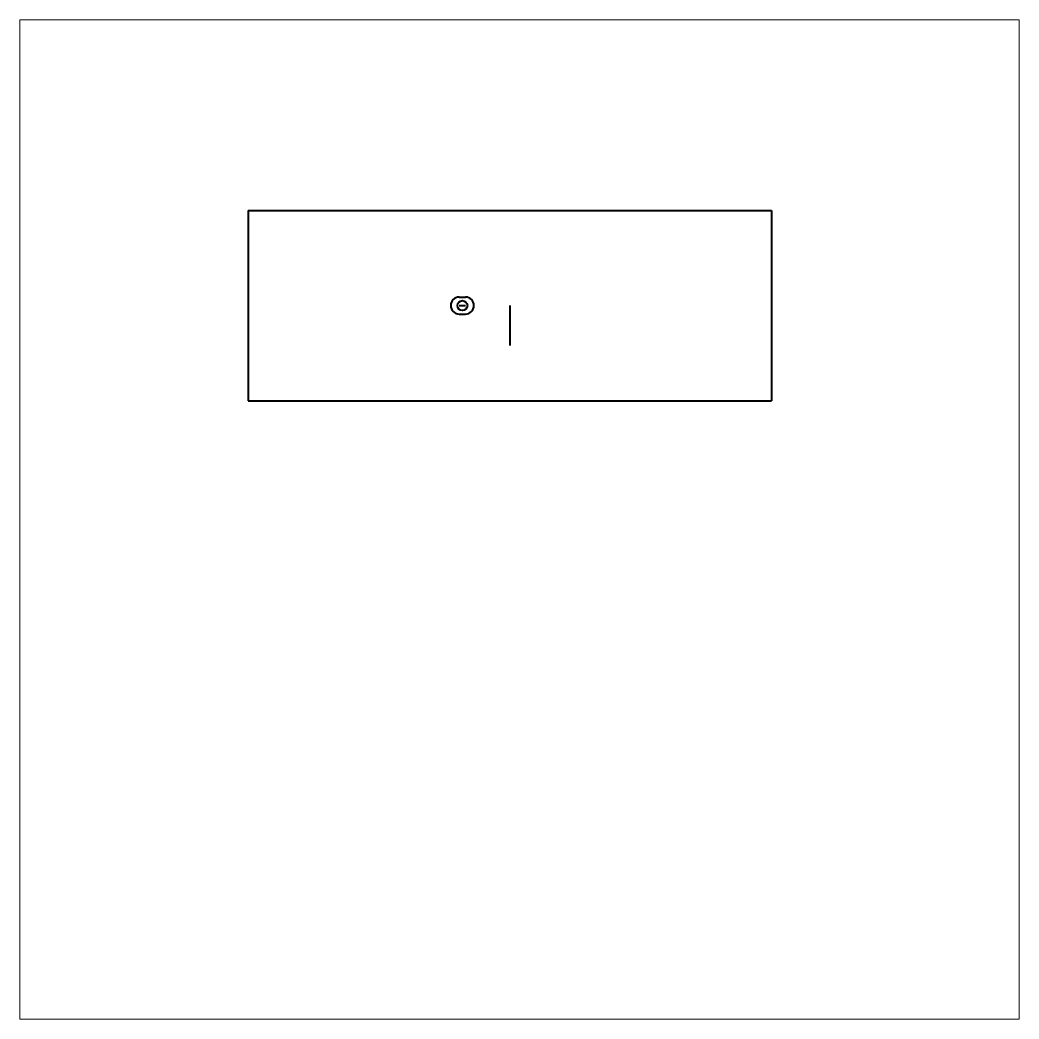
# Paper-space layout 'Sheet1' of a CAD drawing. Header units: millimetres. Extents: x 0 to 3.94, y 0 to 3.94.
# The model-space entities are those that its viewports show. They can reach past a viewport. Long polylines and large blocks are cut down to what shows.
import ezdxf

# ---------------------------------------------------------------- set-up
doc = ezdxf.new("R2010")
doc.units = ezdxf.units.MM
doc.header["$LTSCALE"] = 0.5
for name, color, linetype, lineweight in [('ModelSketch_Point', 7, 'Continuous', 40), ('ModelSketch_Visible', 7, 'Continuous', 40), ('Visible', 7, 'Continuous', 40)]:
    doc.layers.add(name, color=color, linetype=linetype, lineweight=lineweight)

msp = doc.modelspace()

# ---------------------------------------------------------------- linework, layer by layer
at = {"layer": 'ModelSketch_Point'}
msp.add_circle((64.51, 71.41), 0.5, dxfattribs=at)
at = {"layer": 'ModelSketch_Visible'}
for p, q in [((64.19, 72.26), (64.82, 72.26)), ((64.19, 71.41), (64.82, 71.41)), ((69.27, 71.41), (69.27, 67.41)), ((64.19, 70.56), (64.82, 70.56))]:
    msp.add_line(p, q, dxfattribs=at)
for centre, start, end in [((64.19, 71.41), 90, 270), ((64.82, 71.41), 270, 90)]:
    msp.add_arc(centre, 0.851, start, end, dxfattribs=at)
at = {"layer": 'Visible'}
for p, q in [((43.08, 80.94), (43.08, 61.89)), ((43.08, 80.94), (95.46, 80.94)), ((95.46, 80.94), (95.46, 61.89)), ((43.08, 61.89), (95.46, 61.89))]:
    msp.add_line(p, q, dxfattribs=at)

psp = doc.layouts.new('Sheet1')

# ---------------------------------------------------------------- viewports
at = {"layer": '0', "view_target_point": (70.2279, 50)}
psp.add_viewport(center=(1.9685, 1.9685), size=(3.937, 3.93701), view_center_point=(0, 0), view_height=100, dxfattribs=at)

doc.saveas('drawing.dxf')
